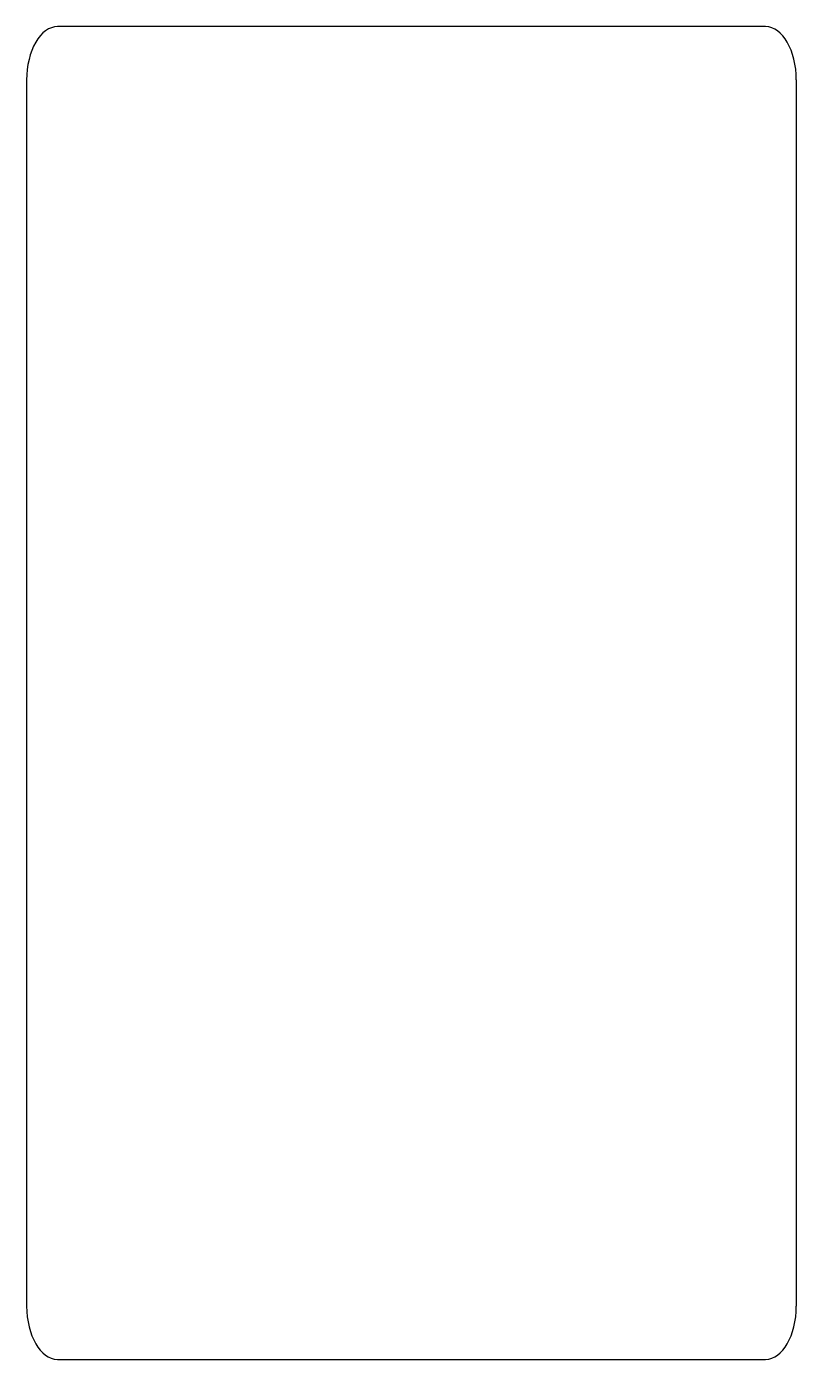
# Model space of a CAD drawing. Header units: millimetres. Extents: x 0 to 1216, y -12 to 13.
# Drawn here: x 0 to 14.43, y -12.5 to 12.5 of the extents above.
import ezdxf

# ---------------------------------------------------------------- set-up
doc = ezdxf.new("R2010")
doc.units = ezdxf.units.MM

msp = doc.modelspace()

# ---------------------------------------------------------------- linework, layer by layer
for p, q in [((13.856, 12.5, 11.5), (0.577, 12.5, -11.5)), ((0, 11.5, -12.5), (0, -11.5, -12.5)), ((14.434, -11.5, 12.5), (14.434, 11.5, 12.5)), ((0.577, -12.5, -11.5), (13.856, -12.5, 11.5))]:
    msp.add_line(p, q)
at = {"extrusion": (-0.866025, 1e-16, 0.5)}
for centre, start_param, end_param in [((0.577, 11.5, -11.5), 1.570796, 3.141593), ((13.856, 11.5, 11.5), 0, 1.570796), ((0.577, -11.5, -11.5), 3.141593, 4.712389), ((13.856, -11.5, 11.5), -1.570796, 0)]:
    msp.add_ellipse(centre, major_axis=(0.577, 0, 1), ratio=0.866025, start_param=start_param, end_param=end_param, dxfattribs=at)

doc.saveas('drawing.dxf')
